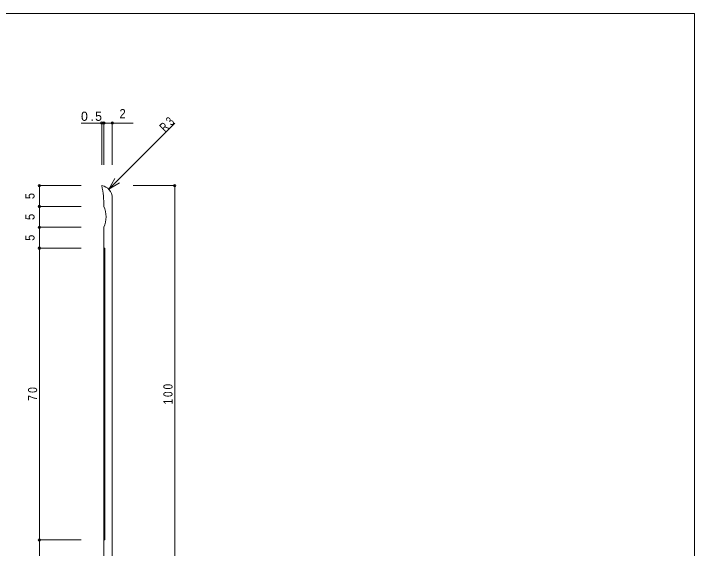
# Model space of a CAD drawing. Units: millimetres on the paper. Extents: x -141 to 141, y -98 to 98.
# Drawn here: x -22.4 to 141, y -30.8 to 97.5 of the extents above; entities that cross this region are included whole.
import ezdxf
from ezdxf.enums import TextEntityAlignment as Align

# ---------------------------------------------------------------- set-up
doc = ezdxf.new("R2010")
doc.units = ezdxf.units.MM
doc.header["$PDMODE"] = 32
doc.header["$PDSIZE"] = 0.6
for name, color, linetype, lineweight in [('0-0_ＫＢ製品', 2, 'Continuous', 9), ('0-3_寸法', 4, 'Continuous', 9), ('0-4_引出線字', 4, 'Continuous', 9), ('0-8_他製品', 7, 'Continuous', 9), ('F-0_図面枠', 5, 'Continuous', 9)]:
    doc.layers.add(name, color=color, linetype=linetype, lineweight=lineweight)
doc.styles.add('HGｺﾞｼｯｸM', font='')
doc.styles.get('HGｺﾞｼｯｸM').set_extended_font_data('HGｺﾞｼｯｸM')

msp = doc.modelspace()

# ---------------------------------------------------------------- linework, layer by layer
at = {"layer": '0-0_ＫＢ製品'}
for p, q in [((1.25, -43.75), (1.25, 53.292)), ((-0.75, -43.75), (-0.75, 46.25))]:
    msp.add_line(p, q, dxfattribs=at)
for centre, radius, start, end in [((-1.75, 53.292), 3, 0, 80.40593), ((-26.35, 51.215), 25.6, 0.07833, 11.34286), ((-6.75, 48.75), 6.5, 337.38014, 22.61986)]:
    msp.add_arc(centre, radius, start, end, dxfattribs=at)
at = {"layer": '0-3_寸法'}
for p, q in [((-0.75, 71.25), (-6.25, 71.25)), ((-1.25, 71.25), (-1.25, 61.25)), ((-0.75, 71.25), (-0.75, 61.25)), ((6.25, 71.25), (-0.75, 71.25)), ((1.25, 71.25), (1.25, 61.25)), ((-16.25, 56.25), (-16.25, 51.25)), ((-16.25, 56.25), (-6.25, 56.25)), ((16.25, 56.25), (6.25, 56.25)), ((16.25, 56.25), (16.25, -43.75)), ((-16.25, 51.25), (-6.25, 51.25)), ((-16.25, 51.25), (-16.25, 46.25)), ((-16.25, 46.25), (-6.25, 46.25)), ((-16.25, 46.25), (-16.25, 41.25)), ((-16.25, 41.25), (-6.25, 41.25)), ((-16.25, 41.25), (-16.25, -28.75)), ((-16.25, -28.75), (-6.25, -28.75)), ((-16.25, -28.75), (-16.25, -43.75))]:
    msp.add_line(p, q, dxfattribs=at)
for p in [(-1.25, 71.25), (-0.75, 71.25), (1.25, 71.25), (-16.25, 56.25), (16.25, 56.25), (-16.25, 51.25), (-16.25, 46.25), (-16.25, 41.25), (-16.25, -28.75)]:
    msp.add_point(p, dxfattribs=at)
at = {"layer": '0-4_引出線字'}
for q in [(16.25, 71.25), (1.892, 57.99), (2.99, 56.892)]:
    msp.add_line((0.392, 55.392), q, dxfattribs=at)
at = {"layer": '0-8_他製品'}
for p, q in [((-0.75, 41.25), (-0.55, 41.25)), ((-0.55, -28.75), (-0.55, 41.25)), ((-0.75, -28.75), (-0.55, -28.75))]:
    msp.add_line(p, q, dxfattribs=at)
at = {"layer": 'F-0_図面枠'}
for p, q in [((-141, 97.5), (141, 97.5)), ((141, 97.5), (141, -97.5))]:
    msp.add_line(p, q, dxfattribs=at)

# ---------------------------------------------------------------- texts
at = {"layer": '0-3_寸法', "color": 7, "style": 'HGｺﾞｼｯｸM', "width": 0.9}
msp.add_text('2', height=2.199, dxfattribs=at).set_placement((3, 71.75), align=Align.BOTTOM_LEFT)
for p in [(-16.75, 53), (-16.75, 48), (-16.75, 43)]:
    msp.add_text('5', height=2.199, rotation=90, dxfattribs=at).set_placement(p, align=Align.BOTTOM_LEFT)
at = {"layer": '0-3_寸法', "color": 7, "insert": (-6.25, 71.75), "char_height": 2.199, "attachment_point": 7, "style": 'HGｺﾞｼｯｸM'}
msp.add_mtext('\\T1.38;0.5', dxfattribs=at)
at = {"layer": '0-3_寸法', "color": 7, "char_height": 2.199, "attachment_point": 7, "rotation": 90, "style": 'HGｺﾞｼｯｸM'}
for s, insert in [('\\T1.38;\\W0.8;100', (15.75, 3.75)), ('\\T1.36;\\W0.85;70', (-16.75, 4.625))]:
    msp.add_mtext(s, dxfattribs=dict(at, insert=insert))
at = {"layer": '0-4_引出線字', "color": 7, "insert": (13.952, 68.952), "char_height": 2.199, "attachment_point": 7, "rotation": 45, "style": 'HGｺﾞｼｯｸM'}
msp.add_mtext('\\T1.36;\\W0.75;R3', dxfattribs=at)

doc.saveas('drawing.dxf')
